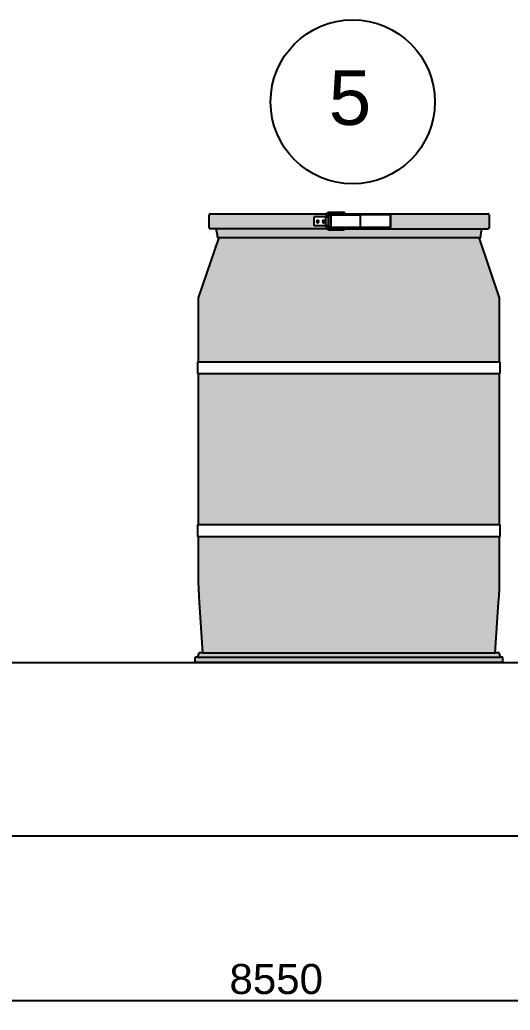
# Model space of a CAD drawing. Header units: millimetres. Extents: x -10849 to 51582, y -14593 to 28921.
# Drawn here: x 19345 to 20241, y -6196 to -4385 of the extents above; entities that cross this region are included whole.
import ezdxf

# ---------------------------------------------------------------- set-up
doc = ezdxf.new("R2010")
doc.units = ezdxf.units.MM
doc.layers.add('Edges', color=7, linetype='Continuous')
doc.styles.get("Standard").update_dxf_attribs({"font": 'arial.ttf'})
doc.dimstyles.new('ISO-25', dxfattribs={"dimtxt": 55, "dimasz": 32.5, "dimexe": 1.25, "dimexo": 0.625, "dimgap": 10.63, "dimtad": 1, "dimdec": 0, "dimtxsty": 'Standard', "dimblk": 'ARCHTICK', "dimcen": 2.5, "dimclrd": 40, "dimclre": 40, "dimclrt": 256, "dimadec": 0, "dimazin": 0, "dimtfac": 1, "dimtdec": 0, "dimtmove": 0, "dimatfit": 3, "dimldrblk": 'DOT', "dimfxl": 1, "dimarcsym": 0})

# ---------------------------------------------------------------- blocks, each defined once
blk = doc.blocks.new('plastic water drum ls')
at = {"layer": 'Edges'}
for p, q in [((-10.884, 17.568), (-11.019, 17.493)), ((-11.019, 17.493), (-11.019, 16.465)), ((-10.884, 17.568), (-1.769, 17.568)), ((-2.743, 16.624), (-2.743, 17.335)), ((-1.822, 17.335), (-2.743, 17.335)), ((-2.739, 17.328), (-2.739, 17.331)), ((-1.822, 16.624), (-1.822, 17.335)), ((-1.822, 17.335), (-1.776, 17.335)), ((-1.776, 17.54), (-1.771, 17.563)), ((-1.776, 17.335), (-1.776, 17.54)), ((-1.776, 17.335), (-1.652, 17.335)), ((-1.771, 17.563), (-1.769, 17.568)), ((-1.769, 17.568), (-1.765, 17.581)), ((-1.765, 17.581), (-1.758, 17.598)), ((-1.758, 17.598), (-1.749, 17.615)), ((-1.749, 17.615), (-1.738, 17.63)), ((-1.738, 17.63), (-1.726, 17.643)), ((-1.726, 17.643), (-1.713, 17.654)), ((-1.713, 17.654), (-1.698, 17.664)), ((-1.698, 17.664), (-1.683, 17.672)), ((-1.683, 17.672), (-1.666, 17.678)), ((-1.661, 17.525), (-1.683, 17.53)), ((-1.683, 17.53), (-1.683, 17.527)), ((-1.683, 17.527), (-1.661, 17.525)), ((-1.666, 17.678), (-1.656, 17.679)), ((-1.661, 17.525), (-1.654, 17.526)), ((-1.656, 17.679), (-1.637, 17.682)), ((-1.652, 17.525), (-1.654, 17.526)), ((-1.651, 17.53), (-1.652, 17.525)), ((-1.652, 17.525), (-1.652, 17.335)), ((-1.606, 17.335), (-1.652, 17.335)), ((-1.65, 17.533), (-1.651, 17.53)), ((-1.648, 17.537), (-1.65, 17.533)), ((-1.645, 17.54), (-1.648, 17.537)), ((-1.643, 17.543), (-1.645, 17.54)), ((-1.64, 17.545), (-1.643, 17.543)), ((-1.637, 17.547), (-1.641, 17.548)), ((-1.637, 17.547), (-1.64, 17.545)), ((-1.637, 17.682), (-1.628, 17.683)), ((-1.634, 17.549), (-1.637, 17.547)), ((-1.632, 17.549), (-1.634, 17.549)), ((-1.63, 17.55), (-1.632, 17.549)), ((-1.437, 17.55), (-1.63, 17.55)), ((-0.427, 17.683), (-1.628, 17.683)), ((-1.606, 16.624), (-1.606, 17.335)), ((-1.571, 17.51), (-1.572, 17.504)), ((-1.572, 17.504), (-1.572, 17.441)), ((-1.572, 17.504), (-1.567, 17.504)), ((-1.572, 17.441), (-1.567, 17.441)), ((-1.569, 17.516), (-1.571, 17.51)), ((-1.567, 17.51), (-1.571, 17.51)), ((-1.566, 17.521), (-1.569, 17.516)), ((-1.565, 17.516), (-1.569, 17.516)), ((-1.565, 17.516), (-1.567, 17.51)), ((-1.549, 17.51), (-1.567, 17.51)), ((-1.567, 17.51), (-1.567, 17.504)), ((-1.567, 17.504), (-1.567, 17.441)), ((-1.549, 17.504), (-1.567, 17.504)), ((-1.567, 17.441), (-1.549, 17.441)), ((-1.562, 17.525), (-1.566, 17.521)), ((-1.562, 17.521), (-1.566, 17.521)), ((-1.562, 17.521), (-1.565, 17.516)), ((-1.547, 17.516), (-1.565, 17.516)), ((-1.557, 17.528), (-1.562, 17.525)), ((-1.558, 17.525), (-1.562, 17.525)), ((-1.558, 17.525), (-1.562, 17.521)), ((-1.544, 17.521), (-1.562, 17.521)), ((-1.54, 17.525), (-1.558, 17.525)), ((-1.553, 17.528), (-1.557, 17.528)), ((-1.551, 17.529), (-1.553, 17.528)), ((-1.551, 17.529), (-1.542, 17.529)), ((-1.547, 17.516), (-1.549, 17.51)), ((-1.517, 17.51), (-1.549, 17.51)), ((-1.549, 17.51), (-1.549, 17.504)), ((-1.549, 17.504), (-1.549, 17.441)), ((-1.518, 17.504), (-1.549, 17.504)), ((-1.549, 17.441), (-1.518, 17.441)), ((-1.544, 17.521), (-1.547, 17.516)), ((-1.516, 17.516), (-1.547, 17.516)), ((-1.54, 17.525), (-1.544, 17.521)), ((-1.513, 17.521), (-1.544, 17.521)), ((-1.536, 17.528), (-1.542, 17.529)), ((-1.51, 17.525), (-1.54, 17.525)), ((-1.536, 17.528), (-1.531, 17.529)), ((-1.52, 17.529), (-1.531, 17.529)), ((-1.507, 17.528), (-1.52, 17.529)), ((-1.517, 17.51), (-1.518, 17.504)), ((-1.518, 17.504), (-1.476, 17.504)), ((-1.518, 17.504), (-1.518, 17.441)), ((-1.518, 17.441), (-1.476, 17.441)), ((-1.517, 17.51), (-1.516, 17.516)), ((-1.476, 17.51), (-1.517, 17.51)), ((-1.516, 17.516), (-1.513, 17.521)), ((-1.474, 17.516), (-1.516, 17.516)), ((-1.513, 17.521), (-1.51, 17.525)), ((-1.473, 17.521), (-1.513, 17.521)), ((-1.47, 17.525), (-1.51, 17.525)), ((-1.507, 17.528), (-1.503, 17.529)), ((-1.503, 17.529), (-1.488, 17.529)), ((-1.468, 17.528), (-1.488, 17.529)), ((-1.474, 17.516), (-1.476, 17.51)), ((-1.426, 17.51), (-1.476, 17.51)), ((-1.476, 17.51), (-1.476, 17.504)), ((-1.476, 17.504), (-1.476, 17.441)), ((-1.426, 17.504), (-1.476, 17.504)), ((-1.476, 17.441), (-1.451, 17.441)), ((-1.473, 17.521), (-1.474, 17.516)), ((-1.425, 17.516), (-1.474, 17.516)), ((-1.47, 17.525), (-1.473, 17.521)), ((0.869, 17.521), (-1.473, 17.521)), ((0.867, 17.525), (-1.47, 17.525)), ((-1.468, 17.528), (-1.465, 17.529)), ((-1.463, 17.529), (-1.465, 17.529)), ((-1.463, 17.539), (-1.452, 17.542)), ((-1.463, 17.529), (-1.463, 17.539)), ((-1.196, 17.539), (-1.463, 17.539)), ((-1.42, 17.528), (-1.463, 17.529)), ((-1.452, 17.542), (-1.441, 17.545)), ((-1.451, 17.441), (-1.451, 16.56)), ((-1.451, 17.441), (-1.426, 17.441)), ((-1.441, 17.545), (-1.438, 17.545)), ((-1.437, 17.55), (-1.438, 17.545)), ((-1.438, 17.545), (-1.43, 17.547)), ((-1.419, 17.549), (-1.437, 17.55)), ((-1.43, 17.547), (-1.419, 17.549)), ((-1.425, 17.516), (-1.426, 17.51)), ((-1.426, 17.51), (-1.426, 17.504)), ((-1.426, 17.51), (0.87, 17.51)), ((-1.426, 17.504), (-1.426, 17.441)), ((-1.426, 17.504), (0.871, 17.504)), ((-1.426, 17.441), (-1.426, 16.56)), ((-1.425, 17.516), (0.87, 17.516)), ((-1.42, 17.528), (-1.418, 17.529)), ((-1.419, 17.549), (-1.408, 17.551)), ((-1.196, 17.529), (-1.418, 17.529)), ((-1.408, 17.551), (-1.397, 17.553)), ((-1.397, 17.553), (-1.385, 17.554)), ((-1.385, 17.554), (-1.374, 17.555)), ((-1.374, 17.555), (-1.363, 17.556)), ((-1.363, 17.556), (-1.352, 17.556)), ((-1.352, 17.556), (-1.34, 17.556)), ((-1.335, 17.556), (-1.34, 17.556)), ((-1.335, 17.556), (-1.329, 17.556)), ((-1.329, 17.556), (-1.324, 17.556)), ((-1.324, 17.556), (-1.322, 17.556)), ((-1.322, 17.556), (-1.319, 17.556)), ((-1.319, 17.556), (-1.318, 17.556)), ((-1.318, 17.556), (-1.307, 17.556)), ((-1.307, 17.556), (-1.295, 17.556)), ((-1.295, 17.556), (-1.284, 17.555)), ((-1.284, 17.555), (-1.273, 17.554)), ((-1.273, 17.554), (-1.262, 17.553)), ((-1.262, 17.553), (-1.251, 17.551)), ((-1.24, 17.549), (-1.251, 17.551)), ((-0.443, 17.55), (-1.24, 17.549)), ((-1.24, 17.549), (-1.228, 17.547)), ((-1.228, 17.547), (-1.217, 17.545)), ((-1.217, 17.545), (-1.206, 17.542)), ((-1.206, 17.542), (-1.196, 17.539)), ((-1.196, 17.529), (-1.196, 17.539)), ((-1.145, 17.528), (-1.196, 17.529)), ((-1.144, 17.529), (-1.145, 17.528)), ((-1.144, 17.529), (-0.864, 17.528)), ((-0.864, 17.528), (-0.863, 17.529)), ((-0.578, 17.528), (-0.863, 17.529)), ((-0.863, 17.529), (-0.47, 17.529)), ((-0.47, 17.529), (-0.578, 17.528)), ((-0.47, 17.529), (-0.416, 17.529)), ((-0.431, 17.548), (-0.443, 17.55)), ((-0.43, 17.547), (-0.431, 17.548)), ((-0.427, 17.546), (-0.43, 17.547)), ((-0.397, 17.678), (-0.427, 17.683)), ((-0.424, 17.544), (-0.427, 17.546)), ((-0.422, 17.541), (-0.424, 17.544)), ((-0.419, 17.538), (-0.422, 17.541)), ((-0.418, 17.535), (-0.419, 17.538)), ((-0.416, 17.532), (-0.418, 17.535)), ((-0.416, 17.53), (-0.416, 17.532)), ((-0.416, 17.529), (-0.416, 17.53)), ((-0.416, 17.529), (-0.292, 17.529)), ((-0.378, 17.671), (-0.397, 17.678)), ((-0.361, 17.661), (-0.378, 17.671)), ((-0.346, 17.65), (-0.361, 17.661)), ((-0.332, 17.636), (-0.346, 17.65)), ((-0.32, 17.62), (-0.332, 17.636)), ((-0.31, 17.602), (-0.32, 17.62)), ((-0.302, 17.583), (-0.31, 17.602)), ((-0.298, 17.568), (-0.302, 17.583)), ((-0.295, 17.561), (-0.298, 17.568)), ((-0.298, 17.568), (10.884, 17.568)), ((-0.292, 17.529), (-0.295, 17.561)), ((0.291, 17.529), (-0.292, 17.529)), ((0.581, 17.528), (0.291, 17.529)), ((0.864, 17.529), (0.291, 17.529)), ((0.864, 17.529), (0.581, 17.528)), ((0.864, 17.529), (0.865, 17.528)), ((0.864, 17.529), (0.867, 17.528)), ((0.865, 17.528), (0.867, 17.525)), ((0.867, 17.528), (0.865, 17.528)), ((0.867, 17.528), (0.873, 17.529)), ((0.867, 17.525), (0.869, 17.521)), ((0.867, 17.525), (3.218, 17.525)), ((0.869, 17.521), (0.87, 17.516)), ((0.869, 17.521), (3.224, 17.521)), ((0.87, 17.516), (0.87, 17.515)), ((0.87, 17.516), (3.23, 17.516)), ((0.87, 17.515), (0.87, 17.51)), ((0.87, 17.51), (0.871, 17.504)), ((0.87, 17.51), (3.233, 17.51)), ((0.871, 17.504), (0.871, 16.493)), ((3.234, 17.504), (0.871, 17.504)), ((1.364, 17.529), (0.873, 17.529)), ((1.364, 17.529), (1.367, 17.528)), ((1.855, 17.529), (1.367, 17.528)), ((1.858, 17.528), (1.855, 17.529)), ((1.858, 17.528), (2.334, 17.529)), ((2.334, 17.529), (2.338, 17.528)), ((2.338, 17.528), (2.799, 17.529)), ((2.803, 17.528), (2.799, 17.529)), ((2.838, 17.528), (2.803, 17.528)), ((2.87, 17.529), (2.838, 17.528)), ((2.87, 17.529), (2.874, 17.528)), ((2.91, 17.528), (2.874, 17.528)), ((2.94, 17.529), (2.91, 17.528)), ((2.945, 17.528), (2.94, 17.529)), ((2.945, 17.528), (2.975, 17.529)), ((2.975, 17.529), (2.98, 17.528)), ((3.015, 17.528), (2.98, 17.528)), ((3.044, 17.529), (3.015, 17.528)), ((3.049, 17.528), (3.044, 17.529)), ((3.049, 17.528), (3.079, 17.529)), ((3.079, 17.529), (3.084, 17.528)), ((3.118, 17.528), (3.084, 17.528)), ((3.146, 17.529), (3.118, 17.528)), ((3.152, 17.528), (3.146, 17.529)), ((3.185, 17.528), (3.152, 17.528)), ((3.185, 17.528), (3.202, 17.529)), ((3.202, 17.529), (3.206, 17.529)), ((3.21, 17.528), (3.206, 17.529)), ((3.21, 17.528), (3.216, 17.528)), ((3.216, 17.528), (3.218, 17.525)), ((3.218, 17.525), (3.224, 17.521)), ((3.218, 17.525), (3.224, 17.525)), ((3.224, 17.525), (3.23, 17.521)), ((3.224, 17.521), (3.23, 17.521)), ((3.224, 17.521), (3.23, 17.516)), ((3.23, 17.521), (3.232, 17.521)), ((3.23, 17.516), (3.236, 17.516)), ((3.23, 17.516), (3.233, 17.51)), ((3.232, 17.521), (3.236, 17.516)), ((3.233, 17.51), (3.234, 17.504)), ((3.233, 17.51), (3.239, 17.51)), ((3.234, 17.504), (3.24, 17.504)), ((3.234, 17.504), (3.234, 16.493)), ((3.236, 17.516), (3.238, 17.516)), ((3.238, 17.516), (3.239, 17.51)), ((3.239, 17.51), (3.24, 17.504)), ((3.239, 17.51), (3.241, 17.51)), ((3.242, 17.504), (3.24, 17.504)), ((3.24, 17.504), (3.24, 16.493)), ((3.241, 17.51), (3.242, 17.504)), ((3.242, 17.504), (3.242, 16.493)), ((11.019, 17.493), (10.884, 17.568)), ((11.019, 16.465), (11.019, 17.493)), ((-11.019, 16.465), (-10.884, 16.39)), ((-10.436, 16.39), (-10.884, 16.39)), ((-10.346, 15.908), (-10.436, 16.39)), ((-1.739, 16.39), (-10.436, 16.39)), ((-1.822, 16.624), (-2.743, 16.624)), ((-2.55, 16.992), (-2.553, 16.966)), ((-2.553, 16.966), (-2.55, 16.94)), ((-2.541, 17.016), (-2.55, 16.992)), ((-2.55, 16.94), (-2.541, 16.916)), ((-2.527, 17.036), (-2.541, 17.016)), ((-2.541, 16.916), (-2.527, 16.896)), ((-2.51, 17.052), (-2.527, 17.036)), ((-2.527, 16.896), (-2.51, 16.88)), ((-2.489, 17.062), (-2.51, 17.052)), ((-2.51, 16.88), (-2.489, 16.87)), ((-2.466, 17.066), (-2.489, 17.062)), ((-2.489, 16.87), (-2.466, 16.867)), ((-2.461, 17.066), (-2.466, 17.066)), ((-2.461, 16.867), (-2.466, 16.867)), ((-2.444, 17.062), (-2.461, 17.066)), ((-2.461, 16.867), (-2.444, 16.87)), ((-2.423, 17.052), (-2.444, 17.062)), ((-2.439, 17.062), (-2.444, 17.062)), ((-2.444, 16.87), (-2.423, 16.88)), ((-2.444, 16.87), (-2.439, 16.87)), ((-2.418, 17.052), (-2.439, 17.062)), ((-2.439, 16.87), (-2.418, 16.88)), ((-2.405, 17.036), (-2.423, 17.052)), ((-2.423, 16.88), (-2.405, 16.896)), ((-2.4, 17.036), (-2.418, 17.052)), ((-2.418, 16.88), (-2.4, 16.896)), ((-2.391, 17.016), (-2.405, 17.036)), ((-2.405, 16.896), (-2.391, 16.916)), ((-2.386, 17.016), (-2.4, 17.036)), ((-2.4, 16.896), (-2.386, 16.916)), ((-2.383, 16.992), (-2.391, 17.016)), ((-2.391, 16.916), (-2.383, 16.94)), ((-2.378, 16.992), (-2.386, 17.016)), ((-2.386, 16.916), (-2.378, 16.94)), ((-2.38, 16.966), (-2.383, 16.992)), ((-2.383, 16.94), (-2.38, 16.966)), ((-2.375, 16.966), (-2.378, 16.992)), ((-2.378, 16.94), (-2.375, 16.966)), ((-2.101, 16.992), (-2.104, 16.966)), ((-2.104, 16.966), (-2.101, 16.94)), ((-2.092, 17.016), (-2.101, 16.992)), ((-2.101, 16.94), (-2.092, 16.916)), ((-2.079, 17.036), (-2.092, 17.016)), ((-2.092, 16.916), (-2.079, 16.896)), ((-2.061, 17.052), (-2.079, 17.036)), ((-2.079, 16.896), (-2.061, 16.88)), ((-2.04, 17.062), (-2.061, 17.052)), ((-2.061, 16.88), (-2.04, 16.87)), ((-2.018, 17.066), (-2.04, 17.062)), ((-2.04, 16.87), (-2.018, 16.867)), ((-2.012, 17.066), (-2.018, 17.066)), ((-2.012, 16.867), (-2.018, 16.867)), ((-1.995, 17.062), (-2.012, 17.066)), ((-2.012, 16.867), (-1.995, 16.87)), ((-1.974, 17.052), (-1.995, 17.062)), ((-1.99, 17.062), (-1.995, 17.062)), ((-1.995, 16.87), (-1.974, 16.88)), ((-1.995, 16.87), (-1.99, 16.87)), ((-1.969, 17.052), (-1.99, 17.062)), ((-1.99, 16.87), (-1.969, 16.88)), ((-1.956, 17.036), (-1.974, 17.052)), ((-1.974, 16.88), (-1.956, 16.896)), ((-1.951, 17.036), (-1.969, 17.052)), ((-1.969, 16.88), (-1.951, 16.896)), ((-1.943, 17.016), (-1.956, 17.036)), ((-1.956, 16.896), (-1.943, 16.916)), ((-1.938, 17.016), (-1.951, 17.036)), ((-1.951, 16.896), (-1.938, 16.916)), ((-1.934, 16.992), (-1.943, 17.016)), ((-1.943, 16.916), (-1.934, 16.94)), ((-1.929, 16.992), (-1.938, 17.016)), ((-1.938, 16.916), (-1.929, 16.94)), ((-1.931, 16.966), (-1.934, 16.992)), ((-1.934, 16.94), (-1.931, 16.966)), ((-1.926, 16.966), (-1.929, 16.992)), ((-1.929, 16.94), (-1.926, 16.966)), ((-1.776, 16.624), (-1.822, 16.624)), ((-1.776, 16.506), (-1.776, 16.624)), ((-1.652, 16.624), (-1.776, 16.624)), ((-1.773, 16.48), (-1.776, 16.506)), ((-1.767, 16.453), (-1.773, 16.48)), ((-1.759, 16.428), (-1.767, 16.453)), ((-1.748, 16.405), (-1.759, 16.428)), ((-1.739, 16.39), (-1.748, 16.405)), ((-1.734, 16.383), (-1.739, 16.39)), ((-1.718, 16.363), (-1.734, 16.383)), ((-1.7, 16.346), (-1.718, 16.363)), ((-1.652, 16.624), (-1.652, 16.514)), ((-1.606, 16.624), (-1.652, 16.624)), ((-1.652, 16.514), (-1.651, 16.503)), ((-1.651, 16.503), (-1.649, 16.493)), ((-1.649, 16.493), (-1.646, 16.484)), ((-1.646, 16.484), (-1.641, 16.474)), ((-1.641, 16.474), (-1.636, 16.466)), ((-1.636, 16.466), (-1.63, 16.458)), ((-1.63, 16.458), (-1.623, 16.452)), ((-1.623, 16.452), (-1.616, 16.446)), ((-1.616, 16.446), (-1.607, 16.441)), ((-1.607, 16.441), (-1.599, 16.438)), ((-1.599, 16.438), (-1.594, 16.437)), ((-1.594, 16.437), (-1.589, 16.437)), ((-1.589, 16.437), (-1.444, 16.437)), ((-1.572, 16.56), (-1.567, 16.56)), ((-1.572, 16.56), (-1.572, 16.493)), ((-1.572, 16.493), (-1.571, 16.487)), ((-1.572, 16.493), (-1.567, 16.493)), ((-1.567, 16.487), (-1.571, 16.487)), ((-1.569, 16.481), (-1.571, 16.487)), ((-1.565, 16.481), (-1.569, 16.481)), ((-1.566, 16.476), (-1.569, 16.481)), ((-1.567, 16.56), (-1.567, 16.493)), ((-1.549, 16.56), (-1.567, 16.56)), ((-1.567, 16.493), (-1.567, 16.487)), ((-1.549, 16.493), (-1.567, 16.493)), ((-1.565, 16.481), (-1.567, 16.487)), ((-1.549, 16.487), (-1.567, 16.487)), ((-1.562, 16.476), (-1.566, 16.476)), ((-1.562, 16.472), (-1.566, 16.476)), ((-1.562, 16.476), (-1.565, 16.481)), ((-1.547, 16.481), (-1.565, 16.481)), ((-1.558, 16.472), (-1.562, 16.476)), ((-1.544, 16.476), (-1.562, 16.476)), ((-1.558, 16.472), (-1.562, 16.472)), ((-1.557, 16.47), (-1.562, 16.472)), ((-1.54, 16.472), (-1.558, 16.472)), ((-1.553, 16.47), (-1.557, 16.47)), ((-1.551, 16.469), (-1.553, 16.47)), ((-1.551, 16.469), (-1.548, 16.469)), ((-1.549, 16.56), (-1.549, 16.493)), ((-1.518, 16.56), (-1.549, 16.56)), ((-1.549, 16.493), (-1.518, 16.493)), ((-1.549, 16.493), (-1.549, 16.487)), ((-1.549, 16.487), (-1.547, 16.481)), ((-1.517, 16.487), (-1.549, 16.487)), ((-1.548, 16.469), (-1.536, 16.47)), ((-1.547, 16.481), (-1.544, 16.476)), ((-1.516, 16.481), (-1.547, 16.481)), ((-1.544, 16.476), (-1.54, 16.472)), ((-1.513, 16.476), (-1.544, 16.476)), ((-1.51, 16.472), (-1.54, 16.472)), ((-1.536, 16.47), (-1.531, 16.469)), ((-1.531, 16.469), (-1.507, 16.47)), ((-1.518, 16.56), (-1.518, 16.493)), ((-1.476, 16.56), (-1.518, 16.56)), ((-1.518, 16.493), (-1.517, 16.487)), ((-1.518, 16.493), (-1.476, 16.493)), ((-1.516, 16.481), (-1.517, 16.487)), ((-1.476, 16.487), (-1.517, 16.487)), ((-1.513, 16.476), (-1.516, 16.481)), ((-1.474, 16.481), (-1.516, 16.481)), ((-1.51, 16.472), (-1.513, 16.476)), ((-1.473, 16.476), (-1.513, 16.476)), ((-1.47, 16.472), (-1.51, 16.472)), ((-1.507, 16.47), (-1.503, 16.469)), ((-1.503, 16.469), (-1.468, 16.47)), ((-1.476, 16.56), (-1.476, 16.493)), ((-1.451, 16.56), (-1.476, 16.56)), ((-1.476, 16.493), (-1.476, 16.487)), ((-1.426, 16.493), (-1.476, 16.493)), ((-1.426, 16.487), (-1.476, 16.487)), ((-1.474, 16.481), (-1.476, 16.487)), ((-1.425, 16.481), (-1.474, 16.481)), ((-1.473, 16.476), (-1.474, 16.481)), ((-1.47, 16.472), (-1.473, 16.476)), ((-1.473, 16.476), (0.869, 16.476)), ((0.867, 16.472), (-1.47, 16.472)), ((-1.468, 16.47), (-1.465, 16.469)), ((-1.465, 16.469), (-1.463, 16.469)), ((-1.463, 16.469), (-1.463, 16.458)), ((-1.463, 16.469), (-1.447, 16.469)), ((-1.463, 16.458), (-1.452, 16.455)), ((-1.196, 16.458), (-1.463, 16.458)), ((-1.452, 16.455), (-1.448, 16.455)), ((-1.426, 16.56), (-1.451, 16.56)), ((-1.448, 16.455), (-1.444, 16.437)), ((-1.448, 16.455), (-1.441, 16.453)), ((-1.447, 16.469), (-1.445, 16.469)), ((-1.42, 16.47), (-1.445, 16.469)), ((-1.444, 16.437), (-0.479, 16.437)), ((-1.441, 16.453), (-1.43, 16.45)), ((-1.43, 16.45), (-1.419, 16.448)), ((-1.426, 16.56), (-1.426, 16.493)), ((-1.426, 16.493), (-1.426, 16.487)), ((-1.426, 16.493), (0.871, 16.493)), ((-1.426, 16.487), (-1.425, 16.481)), ((0.87, 16.487), (-1.426, 16.487)), ((-1.425, 16.481), (0.87, 16.481)), ((-1.42, 16.47), (-1.418, 16.469)), ((-1.419, 16.448), (-1.408, 16.446)), ((-1.418, 16.469), (-1.414, 16.469)), ((-1.414, 16.469), (-1.396, 16.469)), ((-1.408, 16.446), (-1.397, 16.445)), ((-1.397, 16.445), (-1.385, 16.443)), ((-1.396, 16.469), (-1.331, 16.469)), ((-1.385, 16.443), (-1.374, 16.442)), ((-1.374, 16.442), (-1.363, 16.442)), ((-1.363, 16.442), (-1.352, 16.441)), ((-1.352, 16.441), (-1.34, 16.441)), ((-1.335, 16.441), (-1.34, 16.441)), ((-1.335, 16.441), (-1.329, 16.441)), ((-1.331, 16.469), (-1.329, 16.469)), ((-1.329, 16.469), (-1.298, 16.469)), ((-1.329, 16.441), (-1.324, 16.441)), ((-1.324, 16.441), (-1.322, 16.441)), ((-1.322, 16.441), (-1.319, 16.441)), ((-1.319, 16.441), (-1.318, 16.441)), ((-1.318, 16.441), (-1.307, 16.441)), ((-1.307, 16.441), (-1.295, 16.442)), ((-1.298, 16.469), (-1.262, 16.469)), ((-1.295, 16.442), (-1.284, 16.442)), ((-1.284, 16.442), (-1.273, 16.443)), ((-1.273, 16.443), (-1.262, 16.445)), ((-1.247, 16.469), (-1.262, 16.469)), ((-1.262, 16.445), (-1.251, 16.446)), ((-1.251, 16.446), (-1.24, 16.448)), ((-1.247, 16.469), (-1.213, 16.469)), ((-1.24, 16.448), (-1.228, 16.45)), ((-1.228, 16.45), (-1.217, 16.453)), ((-1.217, 16.453), (-1.206, 16.455)), ((-1.213, 16.469), (-1.211, 16.469)), ((-1.211, 16.469), (-1.196, 16.469)), ((-1.206, 16.455), (-1.196, 16.458)), ((-1.196, 16.469), (-1.145, 16.47)), ((-1.196, 16.469), (-1.196, 16.458)), ((-1.144, 16.469), (-1.145, 16.47)), ((-1.144, 16.469), (-1.029, 16.469)), ((-0.864, 16.47), (-1.029, 16.469)), ((-0.864, 16.47), (-0.863, 16.469)), ((-0.863, 16.469), (-0.759, 16.469)), ((-0.578, 16.47), (-0.759, 16.469)), ((-0.759, 16.469), (-0.488, 16.469)), ((-0.488, 16.469), (-0.578, 16.47)), ((-0.488, 16.469), (-0.425, 16.469)), ((-0.479, 16.437), (-0.469, 16.438)), ((-0.469, 16.438), (-0.461, 16.439)), ((-0.461, 16.439), (-0.453, 16.442)), ((-0.453, 16.442), (-0.446, 16.447)), ((-0.446, 16.447), (-0.439, 16.452)), ((-0.439, 16.452), (-0.433, 16.458)), ((-0.433, 16.458), (-0.427, 16.466)), ((-0.427, 16.466), (-0.425, 16.469)), ((-0.425, 16.469), (-0.295, 16.469)), ((-0.361, 16.346), (-0.343, 16.364)), ((-0.343, 16.364), (-0.328, 16.384)), ((-0.328, 16.384), (-0.325, 16.39)), ((-0.325, 16.39), (-0.315, 16.407)), ((-0.325, 16.39), (10.436, 16.39)), ((-0.315, 16.407), (-0.305, 16.431)), ((-0.305, 16.431), (-0.297, 16.457)), ((-0.297, 16.457), (-0.295, 16.469)), ((-0.295, 16.469), (0.329, 16.469)), ((0.581, 16.47), (0.329, 16.469)), ((0.329, 16.469), (0.583, 16.469)), ((0.583, 16.469), (0.581, 16.47)), ((0.865, 16.469), (0.583, 16.469)), ((0.865, 16.47), (0.867, 16.472)), ((0.865, 16.469), (0.865, 16.47)), ((0.867, 16.469), (0.865, 16.47)), ((0.865, 16.469), (0.867, 16.469)), ((0.867, 16.472), (0.869, 16.476)), ((3.218, 16.472), (0.867, 16.472)), ((0.867, 16.469), (0.868, 16.47)), ((0.868, 16.47), (0.873, 16.469)), ((0.869, 16.476), (0.87, 16.481)), ((3.224, 16.476), (0.869, 16.476)), ((0.871, 16.493), (0.87, 16.487)), ((0.87, 16.483), (0.87, 16.487)), ((3.233, 16.487), (0.87, 16.487)), ((0.87, 16.481), (0.87, 16.483)), ((3.23, 16.481), (0.87, 16.481)), ((3.234, 16.493), (0.871, 16.493)), ((0.873, 16.469), (1.364, 16.469)), ((1.364, 16.469), (1.367, 16.47)), ((1.825, 16.469), (1.367, 16.47)), ((1.825, 16.469), (1.855, 16.469)), ((1.855, 16.469), (1.858, 16.47)), ((2.301, 16.469), (1.858, 16.47)), ((2.301, 16.469), (2.334, 16.469)), ((2.334, 16.469), (2.338, 16.47)), ((2.338, 16.47), (2.799, 16.469)), ((2.803, 16.47), (2.799, 16.469)), ((2.808, 16.469), (2.803, 16.47)), ((2.808, 16.469), (2.834, 16.469)), ((2.834, 16.469), (2.838, 16.47)), ((2.874, 16.469), (2.838, 16.47)), ((2.907, 16.469), (2.874, 16.469)), ((2.907, 16.469), (2.91, 16.47)), ((2.94, 16.469), (2.91, 16.47)), ((2.945, 16.47), (2.94, 16.469)), ((2.974, 16.469), (2.945, 16.47)), ((2.974, 16.469), (2.98, 16.47)), ((2.98, 16.47), (3.008, 16.469)), ((3.008, 16.469), (3.01, 16.469)), ((3.01, 16.469), (3.015, 16.47)), ((3.015, 16.47), (3.044, 16.469)), ((3.049, 16.47), (3.044, 16.469)), ((3.075, 16.469), (3.049, 16.47)), ((3.084, 16.47), (3.075, 16.469)), ((3.113, 16.469), (3.084, 16.47)), ((3.118, 16.47), (3.113, 16.469)), ((3.118, 16.47), (3.128, 16.469)), ((3.128, 16.469), (3.146, 16.469)), ((3.146, 16.469), (3.152, 16.47)), ((3.16, 16.469), (3.152, 16.47)), ((3.16, 16.469), (3.176, 16.469)), ((3.176, 16.469), (3.185, 16.47)), ((3.185, 16.47), (3.189, 16.469)), ((3.206, 16.469), (3.189, 16.469)), ((3.206, 16.469), (3.21, 16.47)), ((3.21, 16.47), (3.216, 16.47)), ((3.216, 16.47), (3.218, 16.472)), ((3.218, 16.472), (3.224, 16.476)), ((3.218, 16.472), (3.224, 16.472)), ((3.224, 16.476), (3.23, 16.481)), ((3.224, 16.476), (3.23, 16.476)), ((3.224, 16.472), (3.23, 16.476)), ((3.23, 16.481), (3.233, 16.487)), ((3.23, 16.481), (3.236, 16.481)), ((3.23, 16.476), (3.232, 16.476)), ((3.232, 16.476), (3.236, 16.481)), ((3.234, 16.493), (3.233, 16.487)), ((3.233, 16.487), (3.239, 16.487)), ((3.234, 16.493), (3.24, 16.493)), ((3.236, 16.481), (3.238, 16.481)), ((3.238, 16.481), (3.239, 16.487)), ((3.24, 16.493), (3.239, 16.487)), ((3.239, 16.487), (3.241, 16.487)), ((3.242, 16.493), (3.24, 16.493)), ((3.242, 16.493), (3.241, 16.487)), ((10.346, 15.908), (10.436, 16.39)), ((10.436, 16.39), (10.884, 16.39)), ((10.884, 16.39), (11.019, 16.465)), ((-11.821, 10.97), (-10.213, 15.709)), ((-10.346, 15.709), (-10.346, 15.908)), ((-10.346, 15.709), (-10.213, 15.709)), ((-10.213, 15.709), (10.213, 15.709)), ((-1.681, 16.331), (-1.7, 16.346)), ((-1.66, 16.32), (-1.681, 16.331)), ((-1.638, 16.311), (-1.66, 16.32)), ((-1.615, 16.306), (-1.638, 16.311)), ((-1.615, 16.306), (-1.606, 16.305)), ((-1.606, 16.305), (-1.584, 16.303)), ((-1.584, 16.303), (-0.467, 16.303)), ((-0.467, 16.303), (-0.446, 16.305)), ((-0.446, 16.305), (-0.423, 16.31)), ((-0.423, 16.31), (-0.401, 16.319)), ((-0.401, 16.319), (-0.38, 16.331)), ((-0.38, 16.331), (-0.361, 16.346)), ((10.213, 15.709), (10.346, 15.709)), ((11.821, 10.97), (10.213, 15.709)), ((10.346, 15.709), (10.346, 15.908)), ((-11.821, 5.939), (-11.821, 10.97)), ((11.821, 5.939), (11.821, 10.97)), ((-11.87, 5.015), (-11.87, 5.939)), ((-11.821, 5.939), (-11.87, 5.939)), ((-11.821, 5.939), (11.821, 5.939)), ((11.87, 5.939), (11.821, 5.939)), ((11.87, 5.015), (11.87, 5.939)), ((-11.87, 5.015), (-11.821, 5.015)), ((-11.821, -6.85), (-11.821, 5.015)), ((-11.821, 5.015), (11.821, 5.015)), ((11.821, 5.015), (11.87, 5.015)), ((11.821, -6.85), (11.821, 5.015)), ((-11.87, -7.774), (-11.87, -6.85)), ((-11.821, -6.85), (-11.87, -6.85)), ((-11.821, -6.85), (11.821, -6.85)), ((11.87, -6.85), (11.821, -6.85)), ((11.87, -7.774), (11.87, -6.85)), ((-11.87, -7.774), (-11.821, -7.774)), ((-11.821, -11.353), (-11.821, -7.774)), ((-11.821, -7.774), (11.821, -7.774)), ((11.821, -7.774), (11.87, -7.774)), ((11.821, -11.353), (11.821, -7.774)), ((-11.811, -11.896), (-11.821, -11.353)), ((11.811, -11.896), (11.821, -11.353)), ((-11.784, -12.437), (-11.811, -11.896)), ((-11.738, -12.978), (-11.784, -12.437)), ((11.738, -12.978), (11.784, -12.437)), ((11.784, -12.437), (11.811, -11.896)), ((-11.481, -16.923), (-11.738, -12.978)), ((11.481, -16.923), (11.738, -12.978)), ((-11.878, -17.277), (-11.777, -16.923)), ((-11.481, -16.923), (-11.777, -16.923)), ((-11.481, -16.923), (11.481, -16.923)), ((11.777, -16.923), (11.481, -16.923)), ((11.878, -17.277), (11.777, -16.923)), ((-12.083, -17.683), (-12.083, -17.277)), ((-11.878, -17.277), (-12.083, -17.277)), ((12.083, -17.683), (-12.083, -17.683)), ((-11.878, -17.277), (11.878, -17.277)), ((12.083, -17.277), (11.878, -17.277)), ((12.083, -17.683), (12.083, -17.277))]:
    blk.add_line(p, q, dxfattribs=at)
blk = doc.blocks.new('_ArchTick')
at = {"color": 0, "linetype": 'ByBlock', "const_width": 0.15}
blk.add_lwpolyline([(-0.5, -0.5), (0.5, 0.5)], dxfattribs=at)
blk = doc.blocks.new('*D87')
at = {"color": 40, "lineweight": -2, "transparency": 16777216}
for p, q in [((17438.9, -5560.4), (17438.9, -5878.1)), ((23938.9, -5560.4), (23938.9, -5878.1)), ((17438.9, -5876.8), (23938.9, -5876.8))]:
    blk.add_line(p, q, dxfattribs=at)
at = {"layer": 'Defpoints', "color": 0, "transparency": 16777216}
for p in [(17438.9, -5559.8), (23938.9, -5559.8), (23938.9, -5876.8)]:
    blk.add_point(p, dxfattribs=at)
at = {"color": 40, "lineweight": -2, "transparency": 16777216, "xscale": 32.5, "yscale": 32.5, "zscale": 32.5, "rotation": 180}
blk.add_blockref('_ArchTick', (17438.9, -5876.8), dxfattribs=at)
at = {"color": 40, "lineweight": -2, "transparency": 16777216, "xscale": 32.5, "yscale": 32.5, "zscale": 32.5}
blk.add_blockref('_ArchTick', (23938.9, -5876.8), dxfattribs=at)
at = {"transparency": 16777216, "insert": (20688.9, -5838.1), "char_height": 55, "attachment_point": 5}
blk.add_mtext('6500', dxfattribs=at)
blk = doc.blocks.new('_Dot')
at = {"color": 0, "lineweight": -2}
blk.add_line((-0.5, 0), (-1, 0), dxfattribs=at)
at = {"color": 0, "const_width": 0.5}
blk.add_lwpolyline([(-0.25, 0, 1), (0.25, 0, 1)], format="xyb", close=True, dxfattribs=at)
blk = doc.blocks.new('*D113')
at = {"color": 40, "lineweight": -2, "transparency": 16777216}
for p, q in [((15538.9, -5539.4), (15538.9, -6179.1)), ((24088.9, -5539.4), (24088.9, -6179.1)), ((15538.9, -6177.8), (24088.9, -6177.8))]:
    blk.add_line(p, q, dxfattribs=at)
at = {"layer": 'Defpoints', "color": 0, "transparency": 16777216}
for p in [(15538.9, -5538.8), (24088.9, -5538.8), (24088.9, -6177.8)]:
    blk.add_point(p, dxfattribs=at)
at = {"color": 40, "lineweight": -2, "transparency": 16777216, "xscale": 32.5, "yscale": 32.5, "zscale": 32.5, "rotation": 180}
blk.add_blockref('_ArchTick', (15538.9, -6177.8), dxfattribs=at)
at = {"color": 40, "lineweight": -2, "transparency": 16777216, "xscale": 32.5, "yscale": 32.5, "zscale": 32.5}
blk.add_blockref('_ArchTick', (24088.9, -6177.8), dxfattribs=at)
at = {"transparency": 16777216, "insert": (19813.9, -6139.1), "char_height": 55, "attachment_point": 5}
blk.add_mtext('8550', dxfattribs=at)

msp = doc.modelspace()

# ---------------------------------------------------------------- hatches: boundary and pattern name
h = msp.add_hatch(color=5)
h.dxf.hatch_style = 1
h.paths.add_polyline_path([(20222.1, -4893), (20184.7, -4782.7), (19709.4, -4782.7), (19672, -4893), (19672, -5010.1), (20222.1, -5010.1)])
h.paths.add_polyline_path([(20222.1, -5031.6), (19672, -5031.6), (19672, -5307.7), (20222.1, -5307.7)])
h.paths.add_polyline_path([(20220.2, -5450.3), (20221.3, -5437.7), (20221.9, -5425.1), (20222.1, -5412.5), (20222.1, -5329.2), (19672, -5329.2), (19672, -5412.5), (19672.2, -5425.1), (19672.9, -5437.7), (19673.9, -5450.3), (19679.9, -5542.1), (20214.2, -5542.1)])
h.paths.add_polyline_path([(20203.5, -4741.2), (20200.3, -4739.5), (19940.1, -4739.5), (19940, -4739.1), (19939.8, -4738.7), (19939.6, -4738.3), (19939.3, -4737.9), (19939, -4737.6), (19938.7, -4737.3), (19938.3, -4737.1), (19937.8, -4736.9), (19937.1, -4736.8), (19909.2, -4736.8), (19908.5, -4736.9), (19908.3, -4736.9), (19907.9, -4737.1), (19907.5, -4737.2), (19907.2, -4737.5), (19906.9, -4737.7), (19906.6, -4738.1), (19906.4, -4738.4), (19906.2, -4738.8), (19906, -4739.2), (19905.9, -4739.6), (19905.7, -4740.1), (19905.7, -4744.9), (19908.6, -4744.9), (19908.6, -4740.5), (19908.4, -4740.5), (19907.9, -4740.4), (19907.9, -4740.4), (19908.4, -4740.5), (19908.5, -4740.5), (19908.6, -4740.3), (19908.6, -4744.9), (19905.7, -4744.9), (19904.7, -4744.9), (19904.7, -4761.5), (19883.2, -4761.5), (19883.2, -4744.9), (19904.7, -4744.9), (19905.7, -4744.9), (19905.7, -4739.5), (19693.8, -4739.5), (19690.7, -4741.2), (19690.7, -4765.1), (19693.8, -4766.9), (19704.2, -4766.9), (19706.3, -4778.1), (19706.3, -4782.7), (19709.4, -4782.7), (20184.7, -4782.7), (20187.8, -4782.7), (20187.8, -4778.1), (20189.9, -4766.9), (20200.3, -4766.9), (20203.5, -4765.1)])
h.paths.add_polyline_path([(19913.4, -4765.4), (19913.3, -4765.4), (19913.3, -4765.4), (19913.4, -4765.4)], flags=0)
h.paths.add_polyline_path([(19913, -4740.2), (19912.9, -4740.4), (19913, -4740.4)], flags=0)
h.paths.add_polyline_path([(19912.9, -4740.4), (19913, -4740.4), (19913, -4740.4), (19913.5, -4740.4), (19913.6, -4740.2), (19913, -4740.2), (19912.9, -4740.4)], flags=16)
h.paths.add_polyline_path([(19937.4, -4740.4), (19928.1, -4740.6), (19940.3, -4740.6), (19940.3, -4740.4)], flags=16)
h.paths.add_polyline_path([(19913.9, -4740.7), (19919.2, -4740.7), (19919.2, -4740.4), (19914.1, -4740.4)], flags=16)
h.paths.add_polyline_path([(20022.5, -4764.9), (20022.2, -4764.9), (20022, -4765.1), (20021.3, -4765.1), (20020.6, -4765.1), (20019.5, -4765.1), (20018.8, -4765), (20018.6, -4765.1), (20018, -4765), (20017.9, -4765.1), (20017.2, -4765), (20017.1, -4765.1), (20016.4, -4765), (20016.3, -4765.1), (20015.6, -4765), (20015.5, -4765.1), (20014.8, -4765), (20014.7, -4765.1), (20013.9, -4765.1), (20013, -4765.1), (20013, -4765.1), (20012.2, -4765.1), (20001.5, -4765), (20001.4, -4765.1), (20000.6, -4765.1), (19990.3, -4765), (19990.2, -4765.1), (19989.5, -4765.1), (19978.9, -4765), (19978.8, -4765.1), (19967.4, -4765.1), (19960.6, -4765.1), (19954.7, -4765.1), (19940.2, -4765.1), (19939.9, -4766.2), (19939.5, -4766.9), (19939.3, -4767.3), (19938.5, -4768.1), (19937.5, -4768.7), (19936.5, -4768.9), (19909.8, -4768.9), (19908.7, -4768.7), (19907.7, -4768.1), (19906.9, -4767.3), (19906.6, -4766.9), (19906.2, -4766.3), (19905.8, -4765.1), (19905.7, -4764.2), (19905.7, -4761.5), (19908.6, -4761.5), (19908.6, -4764), (19908.6, -4764.3), (19908.7, -4764.5), (19908.8, -4764.7), (19908.9, -4764.9), (19909, -4765.1), (19909.1, -4765.3), (19909.6, -4765.8), (19909.7, -4765.8), (19909, -4765.3), (19908.6, -4764.4), (19908.6, -4761.5), (19905.7, -4761.5), (19905.7, -4764.2), (19905.8, -4764.8), (19905.9, -4765.4), (19906.1, -4766), (19906.4, -4766.6), (19906.7, -4767.1), (19907.1, -4767.5), (19907.5, -4767.9), (19908, -4768.3), (19908.4, -4768.5), (19909, -4768.7), (19909.5, -4768.8), (19909.7, -4768.9), (19910.2, -4768.9), (19936.2, -4768.9), (19936.7, -4768.9), (19937.2, -4768.8), (19937.7, -4768.5), (19938.2, -4768.3), (19938.7, -4767.9), (19939.1, -4767.5), (19939.4, -4767), (19939.7, -4766.5), (19940, -4765.9), (19940.1, -4765.3), (19940.2, -4765.1), (19937.2, -4765.1), (19936.5, -4765.8), (19936.1, -4765.8), (19936.3, -4765.7), (19936.5, -4765.7), (19936.7, -4765.6), (19936.8, -4765.5), (19937, -4765.3), (19937.1, -4765.1), (19937.2, -4765.1), (19935.7, -4765.1), (19929.4, -4765.1), (19927, -4765.1), (19925.1, -4765), (19923.1, -4765.1), (19920.4, -4765.1), (19919.8, -4765.1), (19919.2, -4765.1), (19919.2, -4765.3), (19918.3, -4765.5), (19917.3, -4765.7), (19916.7, -4765.7), (19916.1, -4765.7), (19915.2, -4765.7), (19914.3, -4765.6), (19913.5, -4765.4), (19912.9, -4765.3), (19912.8, -4765), (19911.8, -4765.1), (19911.8, -4765), (19911.1, -4765.1), (19911.1, -4765.1), (19910.7, -4765.1), (19910.4, -4764.4), (19910.5, -4764.5), (19910.5, -4764.5), (19910.5, -4762.9), (19911, -4762.9), (19911.7, -4762.9), (19912.7, -4762.9), (19913.3, -4762.9), (19913.3, -4742.4), (19912.7, -4742.4), (19911.7, -4742.4), (19911, -4742.4), (19910.6, -4742.4), (19910.5, -4742.4), (19910.5, -4740.6), (19910.6, -4740.6), (19910.9, -4740.4), (19911.2, -4740.4), (19911.7, -4740.4), (19912.8, -4740.4), (19912.7, -4740.5), (19912.8, -4740.5), (19913.9, -4740.7), (19913.9, -4740.8), (19913.9, -4741), (19967.3, -4741), (19967.3, -4740.8), (19967.3, -4740.7), (19967.3, -4740.7), (19967.3, -4740.6), (19967.2, -4740.5), (19967.2, -4740.4), (19967.2, -4740.4), (19960.6, -4740.4), (19953.8, -4740.4), (19967.2, -4740.4), (19978.8, -4740.4), (19984.4, -4740.4), (19990.2, -4740.4), (20001.4, -4740.4), (20004.9, -4740.4), (20012.2, -4740.4), (20012.3, -4740.4), (20013.1, -4740.4), (20013.8, -4740.4), (20013.9, -4740.4), (20014.8, -4740.4), (20015.5, -4740.4), (20016.3, -4740.4), (20017.4, -4740.4), (20017.9, -4740.4), (20018.7, -4740.4), (20019.6, -4740.4), (20020.3, -4740.4), (20020.4, -4740.4), (20021.2, -4740.4), (20021.6, -4740.4), (20022.1, -4740.4), (20022.1, -4740.5), (20022.2, -4740.6), (20022.5, -4740.6)], flags=16)
h.paths.add_polyline_path([(19967.3, -4765), (19967.3, -4764.9), (19967.3, -4764.9), (19967.2, -4765.1), (19967.2, -4765.1)], flags=0)
h.paths.add_polyline_path([(19913, -4764.8), (19913, -4765.1), (19913.6, -4765.1), (19913.9, -4765), (19913.9, -4764.8)], flags=0)
h.paths.add_polyline_path([(19911.8, -4764.8), (19911.8, -4764.9), (19912.7, -4764.9), (19912.7, -4764.8)], flags=0)
h.paths.add_polyline_path([(19911.1, -4764.8), (19911.1, -4764.9), (19911.7, -4764.9), (19911.7, -4764.8)], flags=16)
h.paths.add_polyline_path([(19910.6, -4764.6), (19910.5, -4764.6), (19910.6, -4764.8), (19910.6, -4764.8)], flags=16)
h.paths.add_polyline_path([(19911, -4764.6), (19911.1, -4764.9), (19911.1, -4764.9), (19911.5, -4764.6)], flags=16)
h.paths.add_polyline_path([(20022.1, -4740.6), (20021.8, -4740.4), (20021.8, -4740.4), (20001.8, -4740.6)], flags=0)
h.paths.add_polyline_path([(19967.3, -4741), (20022.3, -4741), (20022.3, -4740.7), (19967.3, -4740.7)], flags=16)
h.paths.add_polyline_path([(20022.5, -4764.5), (20022.6, -4764.5), (20022.5, -4764.6), (20022.4, -4765), (20021.9, -4765), (20021.9, -4765), (20021.8, -4765), (19967.3, -4764.8), (19913.9, -4764.8), (19913.9, -4764.6), (19912.7, -4764.6), (19912.8, -4765), (19912.8, -4765), (19912.6, -4764.6), (19911.8, -4764.6), (19911.8, -4765), (19911.9, -4765), (19911.6, -4764.6), (19912.7, -4764.6), (19912.7, -4764.5), (19913.9, -4764.5), (19913.9, -4762.9), (19913.9, -4742.4), (19913.9, -4741), (19912.7, -4741), (19911.7, -4741), (19911, -4741), (19910.6, -4741), (19910.4, -4741), (19910.8, -4740.4), (19910.7, -4740.5), (19910.7, -4740.5), (19910.8, -4740.4), (19910.9, -4740.4), (19911, -4740.4), (19911.4, -4740.4), (19911.1, -4740.5), (19911.1, -4740.5), (19911.9, -4740.5), (19912.8, -4740.6), (19912.8, -4740.7), (19912.7, -4740.8), (19913.9, -4740.8), (19913.9, -4742.4), (19913.9, -4762.9), (19913.9, -4764.5), (19967.3, -4764.5), (20022.3, -4764.5), (20022.3, -4740.8), (20022.2, -4740.8), (20021.9, -4740.5), (20022.4, -4740.5), (20022.5, -4741), (20022.5, -4741), (20022.5, -4741)], flags=16)
h.paths.add_polyline_path([(20022.4, -4764.8), (20022.2, -4764.8), (20022.3, -4764.6), (20022.3, -4764.5), (20022.5, -4764.5), (20022.4, -4764.7), (20022.4, -4764.7)], flags=0)
h.paths.add_polyline_path([(19914.3, -4765.6), (19914.8, -4765.7), (19915.1, -4765.7), (19914.6, -4765.6)], flags=0)
h.paths.add_polyline_path([(19913, -4765.3), (19919.2, -4765.3), (19918.6, -4765.5), (19917.6, -4765.7), (19916.7, -4765.7), (19916.1, -4765.7), (19916, -4765.7), (19915.9, -4765.7)], flags=0)
h.paths.add_polyline_path([(19914.6, -4765.1), (19916.1, -4765.1), (19916.1, -4765.1), (19916.9, -4765.1), (19917.7, -4765.1), (19918.4, -4765.1), (19918.9, -4765.1), (19918.8, -4765.1), (19918, -4765.1), (19917.7, -4765.1), (19916.9, -4765.1), (19916.1, -4765.1), (19916.1, -4765.1), (19914.6, -4765.1), (19914.2, -4765.1), (19914.1, -4765.1), (19914.1, -4765.1)], flags=0)
h.paths.add_polyline_path([(19918.3, -4739.9), (19918.3, -4739.9), (19918.2, -4739.9)], flags=16)
h.paths.add_polyline_path([(19936.1, -4740.4), (19933.6, -4740.4), (19927, -4740.4), (19920.4, -4740.4), (19927, -4740.4), (19927, -4740.4), (19936.1, -4740.4), (19937.4, -4740.4), (19937.4, -4740.4), (19937.4, -4740.3), (19937.2, -4740), (19937, -4740), (19937.1, -4740), (19937.1, -4740), (19937.2, -4740.1), (19937.5, -4740.4)], flags=16)
h.paths.add_polyline_path([(19919, -4740.1), (19918.5, -4740), (19918.2, -4739.9), (19918.7, -4740)], flags=16)
h.paths.add_polyline_path([(19917.8, -4765.6), (19917.4, -4765.7), (19918.1, -4765.6), (19918.5, -4765.5)], flags=0)
h.paths.add_polyline_path([(19917.4, -4739.8), (19917.2, -4739.8), (19916.9, -4739.8), (19916.7, -4739.8), (19916.4, -4739.8), (19916.4, -4739.8), (19916.3, -4739.8), (19915.6, -4739.8), (19915.3, -4739.8), (19915.1, -4739.8), (19914.8, -4739.8), (19914.6, -4739.8), (19914.3, -4739.9), (19914, -4739.9), (19913.5, -4740), (19913.3, -4740.1), (19914, -4739.9), (19913.6, -4739.9), (19909.1, -4739.9), (19909.1, -4739.9), (19909, -4739.9), (19909, -4740), (19908.8, -4739.9), (19908.7, -4740.3), (19908.9, -4739.9), (19914, -4739.9), (19915, -4739.8), (19915.6, -4739.8), (19916.1, -4739.8), (19917, -4739.8)], flags=16)
h.paths.add_polyline_path([(19911.7, -4740.8), (19911.7, -4741), (19911.8, -4740.8)], flags=0)
h.paths.add_polyline_path([(19910.6, -4740.8), (19910.6, -4741), (19910.6, -4740.8)], flags=0)
h.paths.add_polyline_path([(19912.7, -4740.7), (19912.7, -4740.8), (19912.7, -4740.8), (19912.8, -4740.7)], flags=0)
h.paths.add_polyline_path([(19910.7, -4765), (19910.8, -4765), (19910.9, -4765), (19910.9, -4765)], flags=16)
h = msp.add_hatch(color=5)
h.dxf.hatch_style = 1
h.paths.add_polyline_path([(19670.7, -5550.3), (19665.9, -5550.3), (19665.9, -5559.7), (20228.2, -5559.7), (20228.2, -5550.3), (20223.5, -5550.3)])
h.paths.add_polyline_path([(20223.5, -5550.3), (20221.1, -5542.1), (20214.2, -5542.1), (19679.9, -5542.1), (19673, -5542.1), (19670.7, -5550.3)])

# ---------------------------------------------------------------- linework, layer by layer
msp.add_lwpolyline([(15538.9, -5559.8), (24088.9, -5559.8)])
at = {"color": 5}
msp.add_circle((19953.7, -4534.6), 150, dxfattribs=at)

# ---------------------------------------------------------------- block references
at = {"xscale": 23.26887207522599, "yscale": 23.26887207522599, "zscale": 23.26887207522599}
msp.add_blockref('plastic water drum ls', (19947.1, -5148.3), dxfattribs=at)

# ---------------------------------------------------------------- texts
at = {"color": 5, "insert": (19860.1, -4476.8), "char_height": 100, "attachment_point": 1}
msp.add_mtext_dynamic_manual_height_columns('\\pxqc;5', width=177.239, gutter_width=12.5, heights=[0], dxfattribs=at)

# ---------------------------------------------------------------- dimensions: what is measured, and where the dimension line sits
for base, p1, p2, picture, middle in [((24088.9, -6177.8), (15538.9, -5538.8), (24088.9, -5538.8), '*D113', (19813.9, -6139.1)), ((23938.9, -5876.8), (17438.9, -5559.8), (23938.9, -5559.8), '*D87', (20688.9, -5838.1))]:
    dim = msp.add_linear_dim(base=base, p1=p1, p2=p2, dimstyle='ISO-25')
    dim.commit()
    dim.dimension.update_dxf_attribs({"geometry": picture, "text_midpoint": middle})

doc.saveas('drawing.dxf')
